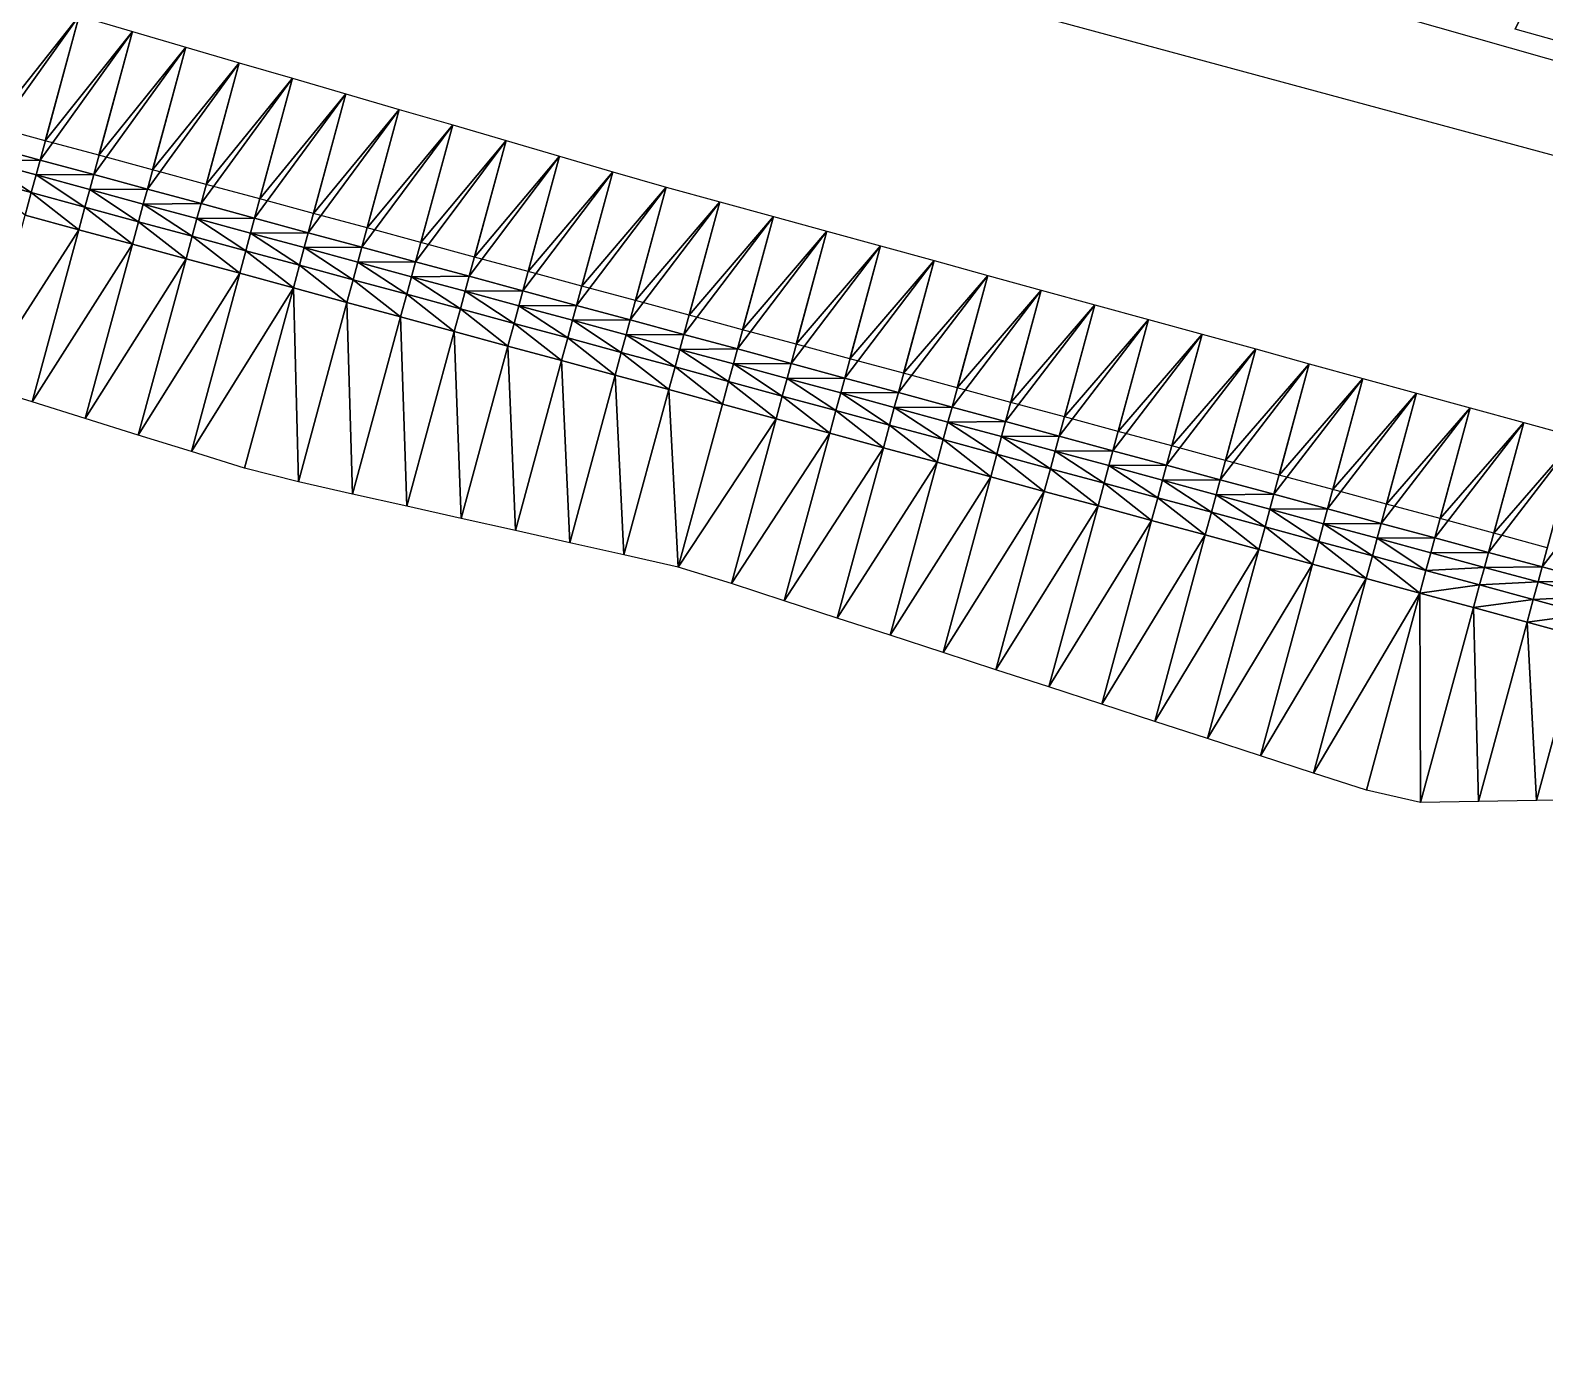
# Model space of a CAD drawing. Header units: metres. Extents: x 1882598 to 1885460, y 3171405 to 3171756.
# Drawn here: x 1884056.85 to 1884084.09, y 3171592.03 to 3171616.12 of the extents above; entities that cross this region are included whole.
import ezdxf

# ---------------------------------------------------------------- set-up
doc = ezdxf.new("R2010")
doc.units = ezdxf.units.M
doc.header["$MEASUREMENT"] = 0
doc.layers.add('00DR-R_HTA_Cl A', color=7, linetype='Continuous', true_color=0xcc0000)
doc.layers.add('Triangles surfaces projet', color=7, linetype='Continuous', true_color=0x848484)
doc.layers.add('Route - 27-28_RD561 IndG - Axe', color=1, linetype='Continuous')

msp = doc.modelspace()

# ---------------------------------------------------------------- linework, layer by layer
at = {"layer": '00DR-R_HTA_Cl A'}
msp.add_polyline3d([(1884140.277, 3171610.57, 149.882), (1884136.851, 3171603.855, 149.912), (1884134.819, 3171602.511, 149.943), (1884132.256, 3171602.571, 150.138), (1884128.626, 3171603.053, 150.295), (1884107.67, 3171608.875, 150.512), (1884091.849, 3171613.414, 150.792), (1884073.796, 3171618.552, 150.837), (1884047.812, 3171625.888, 151.097), (1884023.878, 3171632.74, 151.242), (1884015.443, 3171635.257, 151.2), (1884008.357, 3171637.466, 151.195), (1884002.02, 3171639.346, 151.252), (1883996.948, 3171640.747, 151.278), (1883973.83, 3171647.563, 151.576), (1883938.033, 3171657.516, 151.837), (1883928.705, 3171660.207, 152.712)], dxfattribs=at)
at = {"layer": 'Route - 27-28_RD561 IndG - Axe'}
msp.add_line((1883921.327, 3171658.024), (1884164.823, 3171592.026), dxfattribs=at)
at = {"layer": 'Triangles surfaces projet'}
for points in [[(1884084.526, 3171615.868, 150.855), (1884083.563, 3171616.139, 150.862), (1884085.927, 3171621.037, 150.721), (1884084.526, 3171615.868, 150.855)], [(1884085.784, 3171620.511, 151.085), (1884084.526, 3171615.868, 151.205), (1884083.563, 3171616.139, 151.212), (1884085.784, 3171620.511, 151.085)], [(1884056.057, 3171614.044, 150.916), (1884056.765, 3171616.656, 150.984), (1884057.725, 3171616.375, 150.976), (1884056.057, 3171614.044, 150.916)], [(1884057.725, 3171616.375, 151.326), (1884056.151, 3171614.39, 151.275), (1884056.765, 3171616.656, 151.334), (1884057.725, 3171616.375, 151.326)], [(1884057.725, 3171616.375, 150.976), (1884057.022, 3171613.782, 150.909), (1884056.057, 3171614.044, 150.916), (1884057.725, 3171616.375, 150.976)], [(1884057.116, 3171614.129, 151.268), (1884056.151, 3171614.39, 151.275), (1884057.725, 3171616.375, 151.326), (1884057.116, 3171614.129, 151.268)], [(1884057.022, 3171613.782, 150.909), (1884057.725, 3171616.375, 150.976), (1884058.685, 3171616.095, 150.969), (1884057.022, 3171613.782, 150.909)], [(1884058.685, 3171616.095, 151.319), (1884057.116, 3171614.129, 151.268), (1884057.725, 3171616.375, 151.326), (1884058.685, 3171616.095, 151.319)], [(1884058.685, 3171616.095, 150.969), (1884057.987, 3171613.521, 150.902), (1884057.022, 3171613.782, 150.909), (1884058.685, 3171616.095, 150.969)], [(1884058.081, 3171613.867, 151.261), (1884057.116, 3171614.129, 151.268), (1884058.685, 3171616.095, 151.319), (1884058.081, 3171613.867, 151.261)], [(1884058.685, 3171616.095, 150.969), (1884059.645, 3171615.815, 150.961), (1884057.987, 3171613.521, 150.902), (1884058.685, 3171616.095, 150.969)], [(1884059.645, 3171615.815, 151.311), (1884058.081, 3171613.867, 151.261), (1884058.685, 3171616.095, 151.319), (1884059.645, 3171615.815, 151.311)], [(1884059.645, 3171615.815, 150.961), (1884058.953, 3171613.259, 150.895), (1884057.987, 3171613.521, 150.902), (1884059.645, 3171615.815, 150.961)], [(1884059.047, 3171613.605, 151.254), (1884058.081, 3171613.867, 151.261), (1884059.645, 3171615.815, 151.311), (1884059.047, 3171613.605, 151.254)], [(1884058.953, 3171613.259, 150.895), (1884059.645, 3171615.815, 150.961), (1884060.605, 3171615.534, 150.954), (1884058.953, 3171613.259, 150.895)], [(1884060.605, 3171615.534, 151.304), (1884059.047, 3171613.605, 151.254), (1884059.645, 3171615.815, 151.311), (1884060.605, 3171615.534, 151.304)], [(1884059.918, 3171612.997, 150.888), (1884058.953, 3171613.259, 150.895), (1884060.605, 3171615.534, 150.954), (1884059.918, 3171612.997, 150.888)], [(1884060.012, 3171613.344, 151.247), (1884059.047, 3171613.605, 151.254), (1884060.605, 3171615.534, 151.304), (1884060.012, 3171613.344, 151.247)], [(1884060.605, 3171615.534, 150.954), (1884061.566, 3171615.254, 150.946), (1884059.918, 3171612.997, 150.888), (1884060.605, 3171615.534, 150.954)], [(1884061.566, 3171615.254, 151.296), (1884060.012, 3171613.344, 151.247), (1884060.605, 3171615.534, 151.304), (1884061.566, 3171615.254, 151.296)], [(1884060.883, 3171612.736, 150.881), (1884059.918, 3171612.997, 150.888), (1884061.566, 3171615.254, 150.946), (1884060.883, 3171612.736, 150.881)], [(1884060.977, 3171613.082, 151.24), (1884060.012, 3171613.344, 151.247), (1884061.566, 3171615.254, 151.296), (1884060.977, 3171613.082, 151.24)], [(1884061.566, 3171615.254, 150.946), (1884062.526, 3171614.974, 150.939), (1884060.883, 3171612.736, 150.881), (1884061.566, 3171615.254, 150.946)], [(1884062.526, 3171614.974, 151.289), (1884060.977, 3171613.082, 151.24), (1884061.566, 3171615.254, 151.296), (1884062.526, 3171614.974, 151.289)], [(1884060.883, 3171612.736, 150.881), (1884062.526, 3171614.974, 150.939), (1884061.848, 3171612.474, 150.874), (1884060.883, 3171612.736, 150.881)], [(1884061.942, 3171612.821, 151.233), (1884060.977, 3171613.082, 151.24), (1884062.526, 3171614.974, 151.289), (1884061.942, 3171612.821, 151.233)], [(1884063.486, 3171614.693, 150.931), (1884061.848, 3171612.474, 150.874), (1884062.526, 3171614.974, 150.939), (1884063.486, 3171614.693, 150.931)], [(1884063.486, 3171614.693, 151.281), (1884061.942, 3171612.821, 151.233), (1884062.526, 3171614.974, 151.289), (1884063.486, 3171614.693, 151.281)], [(1884063.486, 3171614.693, 150.931), (1884062.813, 3171612.212, 150.867), (1884061.848, 3171612.474, 150.874), (1884063.486, 3171614.693, 150.931)], [(1884062.907, 3171612.559, 151.226), (1884061.942, 3171612.821, 151.233), (1884063.486, 3171614.693, 151.281), (1884062.907, 3171612.559, 151.226)], [(1884064.446, 3171614.413, 150.923), (1884062.813, 3171612.212, 150.867), (1884063.486, 3171614.693, 150.931), (1884064.446, 3171614.413, 150.923)], [(1884064.446, 3171614.413, 151.273), (1884062.907, 3171612.559, 151.226), (1884063.486, 3171614.693, 151.281), (1884064.446, 3171614.413, 151.273)], [(1884062.813, 3171612.212, 150.867), (1884064.446, 3171614.413, 150.923), (1884063.778, 3171611.951, 150.86), (1884062.813, 3171612.212, 150.867)], [(1884063.872, 3171612.297, 151.219), (1884062.907, 3171612.559, 151.226), (1884064.446, 3171614.413, 151.273), (1884063.872, 3171612.297, 151.219)], [(1884065.406, 3171614.133, 150.916), (1884063.778, 3171611.951, 150.86), (1884064.446, 3171614.413, 150.923), (1884065.406, 3171614.133, 150.916)], [(1884065.406, 3171614.133, 151.266), (1884063.872, 3171612.297, 151.219), (1884064.446, 3171614.413, 151.273), (1884065.406, 3171614.133, 151.266)], [(1884056.057, 3171614.044, 150.916), (1884057.022, 3171613.782, 150.909), (1884055.984, 3171613.775, 150.909), (1884056.057, 3171614.044, 150.916)], [(1884064.744, 3171611.689, 150.853), (1884063.778, 3171611.951, 150.86), (1884065.406, 3171614.133, 150.916), (1884064.744, 3171611.689, 150.853)], [(1884064.838, 3171612.036, 151.212), (1884063.872, 3171612.297, 151.219), (1884065.406, 3171614.133, 151.266), (1884064.838, 3171612.036, 151.212)], [(1884066.366, 3171613.852, 150.908), (1884064.744, 3171611.689, 150.853), (1884065.406, 3171614.133, 150.916), (1884066.366, 3171613.852, 150.908)], [(1884066.366, 3171613.852, 151.258), (1884064.838, 3171612.036, 151.212), (1884065.406, 3171614.133, 151.266), (1884066.366, 3171613.852, 151.258)], [(1884055.984, 3171613.775, 150.909), (1884056.863, 3171613.195, 151.232), (1884055.898, 3171613.457, 151.239), (1884055.984, 3171613.775, 150.909)], [(1884056.949, 3171613.514, 150.902), (1884055.984, 3171613.775, 150.909), (1884057.022, 3171613.782, 150.909), (1884056.949, 3171613.514, 150.902)], [(1884055.984, 3171613.775, 150.909), (1884056.949, 3171613.514, 150.902), (1884056.863, 3171613.195, 151.232), (1884055.984, 3171613.775, 150.909)], [(1884057.022, 3171613.782, 150.909), (1884057.987, 3171613.521, 150.902), (1884056.949, 3171613.514, 150.902), (1884057.022, 3171613.782, 150.909)], [(1884064.744, 3171611.689, 150.853), (1884066.366, 3171613.852, 150.908), (1884065.709, 3171611.428, 150.845), (1884064.744, 3171611.689, 150.853)], [(1884065.803, 3171611.774, 151.204), (1884064.838, 3171612.036, 151.212), (1884066.366, 3171613.852, 151.258), (1884065.803, 3171611.774, 151.204)], [(1884067.326, 3171613.572, 150.901), (1884065.709, 3171611.428, 150.845), (1884066.366, 3171613.852, 150.908), (1884067.326, 3171613.572, 150.901)], [(1884067.326, 3171613.572, 151.251), (1884065.803, 3171611.774, 151.204), (1884066.366, 3171613.852, 151.258), (1884067.326, 3171613.572, 151.251)], [(1884056.753, 3171612.789, 151.512), (1884055.898, 3171613.457, 151.239), (1884056.863, 3171613.195, 151.232), (1884056.753, 3171612.789, 151.512)], [(1884056.863, 3171613.195, 151.232), (1884056.949, 3171613.514, 150.902), (1884057.828, 3171612.934, 151.225), (1884056.863, 3171613.195, 151.232)], [(1884056.949, 3171613.514, 150.902), (1884057.987, 3171613.521, 150.902), (1884057.915, 3171613.252, 150.895), (1884056.949, 3171613.514, 150.902)], [(1884057.828, 3171612.934, 151.225), (1884056.949, 3171613.514, 150.902), (1884057.915, 3171613.252, 150.895), (1884057.828, 3171612.934, 151.225)], [(1884058.953, 3171613.259, 150.895), (1884057.915, 3171613.252, 150.895), (1884057.987, 3171613.521, 150.902), (1884058.953, 3171613.259, 150.895)], [(1884066.674, 3171611.166, 150.838), (1884065.709, 3171611.428, 150.845), (1884067.326, 3171613.572, 150.901), (1884066.674, 3171611.166, 150.838)], [(1884066.768, 3171611.513, 151.197), (1884065.803, 3171611.774, 151.204), (1884067.326, 3171613.572, 151.251), (1884066.768, 3171611.513, 151.197)], [(1884066.674, 3171611.166, 150.838), (1884067.326, 3171613.572, 150.901), (1884068.287, 3171613.296, 150.893), (1884066.674, 3171611.166, 150.838)], [(1884068.287, 3171613.296, 151.243), (1884066.768, 3171611.513, 151.197), (1884067.326, 3171613.572, 151.251), (1884068.287, 3171613.296, 151.243)], [(1884056.753, 3171612.789, 151.512), (1884056.863, 3171613.195, 151.232), (1884057.718, 3171612.527, 151.504), (1884056.753, 3171612.789, 151.512)], [(1884056.863, 3171613.195, 151.232), (1884057.828, 3171612.934, 151.225), (1884057.718, 3171612.527, 151.504), (1884056.863, 3171613.195, 151.232)], [(1884057.828, 3171612.934, 151.225), (1884057.915, 3171613.252, 150.895), (1884058.794, 3171612.672, 151.218), (1884057.828, 3171612.934, 151.225)], [(1884057.915, 3171613.252, 150.895), (1884058.953, 3171613.259, 150.895), (1884058.88, 3171612.99, 150.888), (1884057.915, 3171613.252, 150.895)], [(1884058.794, 3171612.672, 151.218), (1884057.915, 3171613.252, 150.895), (1884058.88, 3171612.99, 150.888), (1884058.794, 3171612.672, 151.218)], [(1884058.88, 3171612.99, 150.888), (1884058.953, 3171613.259, 150.895), (1884059.918, 3171612.997, 150.888), (1884058.88, 3171612.99, 150.888)], [(1884067.639, 3171610.904, 150.831), (1884066.674, 3171611.166, 150.838), (1884068.287, 3171613.296, 150.893), (1884067.639, 3171610.904, 150.831)], [(1884067.733, 3171611.251, 151.19), (1884066.768, 3171611.513, 151.197), (1884068.287, 3171613.296, 151.243), (1884067.733, 3171611.251, 151.19)], [(1884067.639, 3171610.904, 150.831), (1884068.287, 3171613.296, 150.893), (1884069.252, 3171613.031, 150.886), (1884067.639, 3171610.904, 150.831)], [(1884069.252, 3171613.031, 151.236), (1884067.733, 3171611.251, 151.19), (1884068.287, 3171613.296, 151.243), (1884069.252, 3171613.031, 151.236)], [(1884057.828, 3171612.934, 151.225), (1884058.683, 3171612.266, 151.497), (1884057.718, 3171612.527, 151.504), (1884057.828, 3171612.934, 151.225)], [(1884057.828, 3171612.934, 151.225), (1884058.794, 3171612.672, 151.218), (1884058.683, 3171612.266, 151.497), (1884057.828, 3171612.934, 151.225)], [(1884058.794, 3171612.672, 151.218), (1884058.88, 3171612.99, 150.888), (1884059.759, 3171612.411, 151.211), (1884058.794, 3171612.672, 151.218)], [(1884059.918, 3171612.997, 150.888), (1884059.845, 3171612.729, 150.881), (1884058.88, 3171612.99, 150.888), (1884059.918, 3171612.997, 150.888)], [(1884058.88, 3171612.99, 150.888), (1884059.845, 3171612.729, 150.881), (1884059.759, 3171612.411, 151.211), (1884058.88, 3171612.99, 150.888)], [(1884060.883, 3171612.736, 150.881), (1884059.845, 3171612.729, 150.881), (1884059.918, 3171612.997, 150.888), (1884060.883, 3171612.736, 150.881)], [(1884067.639, 3171610.904, 150.831), (1884069.252, 3171613.031, 150.886), (1884068.604, 3171610.643, 150.824), (1884067.639, 3171610.904, 150.831)], [(1884068.698, 3171610.989, 151.183), (1884067.733, 3171611.251, 151.19), (1884069.252, 3171613.031, 151.236), (1884068.698, 3171610.989, 151.183)], [(1884069.252, 3171613.031, 150.886), (1884070.216, 3171612.766, 150.879), (1884068.604, 3171610.643, 150.824), (1884069.252, 3171613.031, 150.886)], [(1884070.216, 3171612.766, 151.229), (1884068.698, 3171610.989, 151.183), (1884069.252, 3171613.031, 151.236), (1884070.216, 3171612.766, 151.229)], [(1884057.718, 3171612.527, 151.504), (1884055.922, 3171609.724, 153.624), (1884056.753, 3171612.789, 151.512), (1884057.718, 3171612.527, 151.504)], [(1884059.649, 3171612.004, 151.49), (1884058.683, 3171612.266, 151.497), (1884058.794, 3171612.672, 151.218), (1884059.649, 3171612.004, 151.49)], [(1884059.759, 3171612.411, 151.211), (1884059.649, 3171612.004, 151.49), (1884058.794, 3171612.672, 151.218), (1884059.759, 3171612.411, 151.211)], [(1884059.845, 3171612.729, 150.881), (1884060.724, 3171612.149, 151.203), (1884059.759, 3171612.411, 151.211), (1884059.845, 3171612.729, 150.881)], [(1884059.845, 3171612.729, 150.881), (1884060.883, 3171612.736, 150.881), (1884060.81, 3171612.467, 150.874), (1884059.845, 3171612.729, 150.881)], [(1884059.845, 3171612.729, 150.881), (1884060.81, 3171612.467, 150.874), (1884060.724, 3171612.149, 151.203), (1884059.845, 3171612.729, 150.881)], [(1884060.81, 3171612.467, 150.874), (1884060.883, 3171612.736, 150.881), (1884061.848, 3171612.474, 150.874), (1884060.81, 3171612.467, 150.874)], [(1884070.216, 3171612.766, 150.879), (1884069.57, 3171610.381, 150.817), (1884068.604, 3171610.643, 150.824), (1884070.216, 3171612.766, 150.879)], [(1884069.663, 3171610.728, 151.176), (1884068.698, 3171610.989, 151.183), (1884070.216, 3171612.766, 151.229), (1884069.663, 3171610.728, 151.176)], [(1884071.18, 3171612.501, 150.872), (1884069.57, 3171610.381, 150.817), (1884070.216, 3171612.766, 150.879), (1884071.18, 3171612.501, 150.872)], [(1884071.18, 3171612.501, 151.222), (1884069.663, 3171610.728, 151.176), (1884070.216, 3171612.766, 151.229), (1884071.18, 3171612.501, 151.222)], [(1884055.922, 3171609.724, 153.624), (1884057.718, 3171612.527, 151.504), (1884056.878, 3171609.427, 153.642), (1884055.922, 3171609.724, 153.624)], [(1884056.878, 3171609.427, 153.642), (1884057.718, 3171612.527, 151.504), (1884058.683, 3171612.266, 151.497), (1884056.878, 3171609.427, 153.642)], [(1884060.614, 3171611.743, 151.483), (1884059.649, 3171612.004, 151.49), (1884059.759, 3171612.411, 151.211), (1884060.614, 3171611.743, 151.483)], [(1884059.759, 3171612.411, 151.211), (1884060.724, 3171612.149, 151.203), (1884060.614, 3171611.743, 151.483), (1884059.759, 3171612.411, 151.211)], [(1884060.724, 3171612.149, 151.203), (1884060.81, 3171612.467, 150.874), (1884061.689, 3171611.888, 151.196), (1884060.724, 3171612.149, 151.203)], [(1884061.848, 3171612.474, 150.874), (1884061.775, 3171612.206, 150.867), (1884060.81, 3171612.467, 150.874), (1884061.848, 3171612.474, 150.874)], [(1884061.689, 3171611.888, 151.196), (1884060.81, 3171612.467, 150.874), (1884061.775, 3171612.206, 150.867), (1884061.689, 3171611.888, 151.196)], [(1884062.813, 3171612.212, 150.867), (1884061.775, 3171612.206, 150.867), (1884061.848, 3171612.474, 150.874), (1884062.813, 3171612.212, 150.867)], [(1884069.57, 3171610.381, 150.817), (1884071.18, 3171612.501, 150.872), (1884070.535, 3171610.12, 150.81), (1884069.57, 3171610.381, 150.817)], [(1884070.629, 3171610.466, 151.169), (1884069.663, 3171610.728, 151.176), (1884071.18, 3171612.501, 151.222), (1884070.629, 3171610.466, 151.169)], [(1884072.144, 3171612.236, 150.865), (1884070.535, 3171610.12, 150.81), (1884071.18, 3171612.501, 150.872), (1884072.144, 3171612.236, 150.865)], [(1884072.144, 3171612.236, 151.215), (1884070.629, 3171610.466, 151.169), (1884071.18, 3171612.501, 151.222), (1884072.144, 3171612.236, 151.215)], [(1884057.833, 3171609.13, 153.659), (1884056.878, 3171609.427, 153.642), (1884058.683, 3171612.266, 151.497), (1884057.833, 3171609.13, 153.659)], [(1884057.833, 3171609.13, 153.659), (1884058.683, 3171612.266, 151.497), (1884059.649, 3171612.004, 151.49), (1884057.833, 3171609.13, 153.659)], [(1884059.649, 3171612.004, 151.49), (1884058.789, 3171608.832, 153.677), (1884057.833, 3171609.13, 153.659), (1884059.649, 3171612.004, 151.49)], [(1884059.649, 3171612.004, 151.49), (1884060.614, 3171611.743, 151.483), (1884058.789, 3171608.832, 153.677), (1884059.649, 3171612.004, 151.49)], [(1884060.724, 3171612.149, 151.203), (1884061.579, 3171611.481, 151.476), (1884060.614, 3171611.743, 151.483), (1884060.724, 3171612.149, 151.203)], [(1884060.724, 3171612.149, 151.203), (1884061.689, 3171611.888, 151.196), (1884061.579, 3171611.481, 151.476), (1884060.724, 3171612.149, 151.203)], [(1884062.654, 3171611.626, 151.189), (1884061.689, 3171611.888, 151.196), (1884061.775, 3171612.206, 150.867), (1884062.654, 3171611.626, 151.189)], [(1884061.775, 3171612.206, 150.867), (1884062.813, 3171612.212, 150.867), (1884062.741, 3171611.944, 150.86), (1884061.775, 3171612.206, 150.867)], [(1884062.654, 3171611.626, 151.189), (1884061.775, 3171612.206, 150.867), (1884062.741, 3171611.944, 150.86), (1884062.654, 3171611.626, 151.189)], [(1884062.741, 3171611.944, 150.86), (1884062.813, 3171612.212, 150.867), (1884063.778, 3171611.951, 150.86), (1884062.741, 3171611.944, 150.86)], [(1884071.5, 3171609.858, 150.803), (1884070.535, 3171610.12, 150.81), (1884072.144, 3171612.236, 150.865), (1884071.5, 3171609.858, 150.803)], [(1884071.594, 3171610.205, 151.162), (1884070.629, 3171610.466, 151.169), (1884072.144, 3171612.236, 151.215), (1884071.594, 3171610.205, 151.162)], [(1884071.5, 3171609.858, 150.803), (1884072.144, 3171612.236, 150.865), (1884073.109, 3171611.971, 150.857), (1884071.5, 3171609.858, 150.803)], [(1884073.109, 3171611.971, 151.207), (1884071.594, 3171610.205, 151.162), (1884072.144, 3171612.236, 151.215), (1884073.109, 3171611.971, 151.207)], [(1884058.789, 3171608.832, 153.677), (1884060.614, 3171611.743, 151.483), (1884059.744, 3171608.535, 153.695), (1884058.789, 3171608.832, 153.677)], [(1884059.744, 3171608.535, 153.695), (1884060.614, 3171611.743, 151.483), (1884061.579, 3171611.481, 151.476), (1884059.744, 3171608.535, 153.695)], [(1884061.579, 3171611.481, 151.476), (1884061.689, 3171611.888, 151.196), (1884062.544, 3171611.219, 151.469), (1884061.579, 3171611.481, 151.476)], [(1884062.544, 3171611.219, 151.469), (1884061.689, 3171611.888, 151.196), (1884062.654, 3171611.626, 151.189), (1884062.544, 3171611.219, 151.469)], [(1884062.654, 3171611.626, 151.189), (1884062.741, 3171611.944, 150.86), (1884063.62, 3171611.365, 151.182), (1884062.654, 3171611.626, 151.189)], [(1884063.706, 3171611.682, 150.853), (1884062.741, 3171611.944, 150.86), (1884063.778, 3171611.951, 150.86), (1884063.706, 3171611.682, 150.853)], [(1884063.706, 3171611.682, 150.853), (1884063.62, 3171611.365, 151.182), (1884062.741, 3171611.944, 150.86), (1884063.706, 3171611.682, 150.853)], [(1884063.706, 3171611.682, 150.853), (1884063.778, 3171611.951, 150.86), (1884064.744, 3171611.689, 150.853), (1884063.706, 3171611.682, 150.853)], [(1884071.5, 3171609.858, 150.803), (1884073.109, 3171611.971, 150.857), (1884072.465, 3171609.596, 150.796), (1884071.5, 3171609.858, 150.803)], [(1884072.559, 3171609.943, 151.155), (1884071.594, 3171610.205, 151.162), (1884073.109, 3171611.971, 151.207), (1884072.559, 3171609.943, 151.155)], [(1884074.073, 3171611.706, 150.85), (1884072.465, 3171609.596, 150.796), (1884073.109, 3171611.971, 150.857), (1884074.073, 3171611.706, 150.85)], [(1884074.073, 3171611.706, 151.2), (1884072.559, 3171609.943, 151.155), (1884073.109, 3171611.971, 151.207), (1884074.073, 3171611.706, 151.2)], [(1884060.7, 3171608.238, 153.712), (1884059.744, 3171608.535, 153.695), (1884061.579, 3171611.481, 151.476), (1884060.7, 3171608.238, 153.712)], [(1884060.7, 3171608.238, 153.712), (1884061.579, 3171611.481, 151.476), (1884061.669, 3171607.989, 153.696), (1884060.7, 3171608.238, 153.712)], [(1884061.669, 3171607.989, 153.696), (1884061.579, 3171611.481, 151.476), (1884062.544, 3171611.219, 151.469), (1884061.669, 3171607.989, 153.696)], [(1884062.544, 3171611.219, 151.469), (1884062.654, 3171611.626, 151.189), (1884063.509, 3171610.958, 151.462), (1884062.544, 3171611.219, 151.469)], [(1884063.509, 3171610.958, 151.462), (1884062.654, 3171611.626, 151.189), (1884063.62, 3171611.365, 151.182), (1884063.509, 3171610.958, 151.462)], [(1884064.585, 3171611.103, 151.175), (1884063.62, 3171611.365, 151.182), (1884063.706, 3171611.682, 150.853), (1884064.585, 3171611.103, 151.175)], [(1884064.671, 3171611.421, 150.846), (1884063.706, 3171611.682, 150.853), (1884064.744, 3171611.689, 150.853), (1884064.671, 3171611.421, 150.846)], [(1884064.671, 3171611.421, 150.846), (1884064.585, 3171611.103, 151.175), (1884063.706, 3171611.682, 150.853), (1884064.671, 3171611.421, 150.846)], [(1884064.671, 3171611.421, 150.846), (1884064.744, 3171611.689, 150.853), (1884065.709, 3171611.428, 150.845), (1884064.671, 3171611.421, 150.846)], [(1884074.073, 3171611.706, 150.85), (1884073.43, 3171609.335, 150.789), (1884072.465, 3171609.596, 150.796), (1884074.073, 3171611.706, 150.85)], [(1884073.524, 3171609.681, 151.148), (1884072.559, 3171609.943, 151.155), (1884074.073, 3171611.706, 151.2), (1884073.524, 3171609.681, 151.148)], [(1884073.43, 3171609.335, 150.789), (1884074.073, 3171611.706, 150.85), (1884075.037, 3171611.441, 150.843), (1884073.43, 3171609.335, 150.789)], [(1884075.037, 3171611.441, 151.193), (1884073.524, 3171609.681, 151.148), (1884074.073, 3171611.706, 151.2), (1884075.037, 3171611.441, 151.193)], [(1884062.544, 3171611.219, 151.469), (1884062.645, 3171607.77, 153.66), (1884061.669, 3171607.989, 153.696), (1884062.544, 3171611.219, 151.469)], [(1884062.645, 3171607.77, 153.66), (1884062.544, 3171611.219, 151.469), (1884063.509, 3171610.958, 151.462), (1884062.645, 3171607.77, 153.66)], [(1884063.509, 3171610.958, 151.462), (1884063.62, 3171611.365, 151.182), (1884064.474, 3171610.696, 151.455), (1884063.509, 3171610.958, 151.462)], [(1884064.474, 3171610.696, 151.455), (1884063.62, 3171611.365, 151.182), (1884064.585, 3171611.103, 151.175), (1884064.474, 3171610.696, 151.455)], [(1884065.55, 3171610.841, 151.168), (1884064.585, 3171611.103, 151.175), (1884064.671, 3171611.421, 150.846), (1884065.55, 3171610.841, 151.168)], [(1884065.709, 3171611.428, 150.845), (1884065.636, 3171611.159, 150.839), (1884064.671, 3171611.421, 150.846), (1884065.709, 3171611.428, 150.845)], [(1884065.636, 3171611.159, 150.839), (1884065.55, 3171610.841, 151.168), (1884064.671, 3171611.421, 150.846), (1884065.636, 3171611.159, 150.839)], [(1884065.636, 3171611.159, 150.839), (1884065.709, 3171611.428, 150.845), (1884066.674, 3171611.166, 150.838), (1884065.636, 3171611.159, 150.839)], [(1884074.395, 3171609.073, 150.782), (1884073.43, 3171609.335, 150.789), (1884075.037, 3171611.441, 150.843), (1884074.395, 3171609.073, 150.782)], [(1884074.489, 3171609.42, 151.141), (1884073.524, 3171609.681, 151.148), (1884075.037, 3171611.441, 151.193), (1884074.489, 3171609.42, 151.141)], [(1884076.001, 3171611.176, 150.836), (1884074.395, 3171609.073, 150.782), (1884075.037, 3171611.441, 150.843), (1884076.001, 3171611.176, 150.836)], [(1884076.001, 3171611.176, 151.186), (1884074.489, 3171609.42, 151.141), (1884075.037, 3171611.441, 151.193), (1884076.001, 3171611.176, 151.186)], [(1884062.645, 3171607.77, 153.66), (1884063.509, 3171610.958, 151.462), (1884063.622, 3171607.55, 153.624), (1884062.645, 3171607.77, 153.66)], [(1884064.474, 3171610.696, 151.455), (1884063.622, 3171607.55, 153.624), (1884063.509, 3171610.958, 151.462), (1884064.474, 3171610.696, 151.455)], [(1884064.474, 3171610.696, 151.455), (1884064.585, 3171611.103, 151.175), (1884065.44, 3171610.434, 151.448), (1884064.474, 3171610.696, 151.455)], [(1884064.585, 3171611.103, 151.175), (1884065.55, 3171610.841, 151.168), (1884065.44, 3171610.434, 151.448), (1884064.585, 3171611.103, 151.175)], [(1884065.55, 3171610.841, 151.168), (1884065.636, 3171611.159, 150.839), (1884066.515, 3171610.58, 151.161), (1884065.55, 3171610.841, 151.168)], [(1884065.636, 3171611.159, 150.839), (1884066.674, 3171611.166, 150.838), (1884066.601, 3171610.898, 150.831), (1884065.636, 3171611.159, 150.839)], [(1884066.601, 3171610.898, 150.831), (1884066.515, 3171610.58, 151.161), (1884065.636, 3171611.159, 150.839), (1884066.601, 3171610.898, 150.831)], [(1884067.639, 3171610.904, 150.831), (1884066.601, 3171610.898, 150.831), (1884066.674, 3171611.166, 150.838), (1884067.639, 3171610.904, 150.831)], [(1884075.361, 3171608.812, 150.775), (1884074.395, 3171609.073, 150.782), (1884076.001, 3171611.176, 150.836), (1884075.361, 3171608.812, 150.775)], [(1884075.455, 3171609.158, 151.134), (1884074.489, 3171609.42, 151.141), (1884076.001, 3171611.176, 151.186), (1884075.455, 3171609.158, 151.134)], [(1884076.001, 3171611.176, 150.836), (1884076.966, 3171610.911, 150.829), (1884075.361, 3171608.812, 150.775), (1884076.001, 3171611.176, 150.836)], [(1884076.966, 3171610.911, 151.179), (1884075.455, 3171609.158, 151.134), (1884076.001, 3171611.176, 151.186), (1884076.966, 3171610.911, 151.179)], [(1884064.598, 3171607.331, 153.587), (1884063.622, 3171607.55, 153.624), (1884064.474, 3171610.696, 151.455), (1884064.598, 3171607.331, 153.587)], [(1884065.44, 3171610.434, 151.448), (1884064.598, 3171607.331, 153.587), (1884064.474, 3171610.696, 151.455), (1884065.44, 3171610.434, 151.448)], [(1884066.405, 3171610.173, 151.441), (1884065.44, 3171610.434, 151.448), (1884065.55, 3171610.841, 151.168), (1884066.405, 3171610.173, 151.441)], [(1884066.515, 3171610.58, 151.161), (1884066.405, 3171610.173, 151.441), (1884065.55, 3171610.841, 151.168), (1884066.515, 3171610.58, 151.161)], [(1884066.515, 3171610.58, 151.161), (1884066.601, 3171610.898, 150.831), (1884067.48, 3171610.318, 151.153), (1884066.515, 3171610.58, 151.161)], [(1884067.566, 3171610.636, 150.824), (1884066.601, 3171610.898, 150.831), (1884067.639, 3171610.904, 150.831), (1884067.566, 3171610.636, 150.824)], [(1884066.601, 3171610.898, 150.831), (1884067.566, 3171610.636, 150.824), (1884067.48, 3171610.318, 151.153), (1884066.601, 3171610.898, 150.831)], [(1884067.566, 3171610.636, 150.824), (1884067.639, 3171610.904, 150.831), (1884068.604, 3171610.643, 150.824), (1884067.566, 3171610.636, 150.824)], [(1884067.566, 3171610.636, 150.824), (1884068.604, 3171610.643, 150.824), (1884068.532, 3171610.374, 150.817), (1884067.566, 3171610.636, 150.824)], [(1884068.604, 3171610.643, 150.824), (1884069.57, 3171610.381, 150.817), (1884068.532, 3171610.374, 150.817), (1884068.604, 3171610.643, 150.824)], [(1884075.361, 3171608.812, 150.775), (1884076.966, 3171610.911, 150.829), (1884076.326, 3171608.55, 150.768), (1884075.361, 3171608.812, 150.775)], [(1884076.42, 3171608.897, 151.127), (1884075.455, 3171609.158, 151.134), (1884076.966, 3171610.911, 151.179), (1884076.42, 3171608.897, 151.127)], [(1884076.326, 3171608.55, 150.768), (1884076.966, 3171610.911, 150.829), (1884077.93, 3171610.646, 150.822), (1884076.326, 3171608.55, 150.768)], [(1884077.93, 3171610.646, 150.822), (1884077.291, 3171608.288, 150.761), (1884076.326, 3171608.55, 150.768), (1884077.93, 3171610.646, 150.822)], [(1884077.93, 3171610.646, 151.172), (1884076.42, 3171608.897, 151.127), (1884076.966, 3171610.911, 151.179), (1884077.93, 3171610.646, 151.172)], [(1884077.385, 3171608.635, 151.12), (1884076.42, 3171608.897, 151.127), (1884077.93, 3171610.646, 151.172), (1884077.385, 3171608.635, 151.12)], [(1884078.894, 3171610.381, 150.815), (1884077.291, 3171608.288, 150.761), (1884077.93, 3171610.646, 150.822), (1884078.894, 3171610.381, 150.815)], [(1884078.894, 3171610.381, 151.165), (1884077.385, 3171608.635, 151.12), (1884077.93, 3171610.646, 151.172), (1884078.894, 3171610.381, 151.165)], [(1884065.575, 3171607.112, 153.551), (1884064.598, 3171607.331, 153.587), (1884065.44, 3171610.434, 151.448), (1884065.575, 3171607.112, 153.551)], [(1884065.575, 3171607.112, 153.551), (1884065.44, 3171610.434, 151.448), (1884066.405, 3171610.173, 151.441), (1884065.575, 3171607.112, 153.551)], [(1884067.37, 3171609.911, 151.434), (1884066.405, 3171610.173, 151.441), (1884066.515, 3171610.58, 151.161), (1884067.37, 3171609.911, 151.434)], [(1884066.515, 3171610.58, 151.161), (1884067.48, 3171610.318, 151.153), (1884067.37, 3171609.911, 151.434), (1884066.515, 3171610.58, 151.161)], [(1884067.566, 3171610.636, 150.824), (1884068.446, 3171610.057, 151.146), (1884067.48, 3171610.318, 151.153), (1884067.566, 3171610.636, 150.824)], [(1884068.446, 3171610.057, 151.146), (1884067.566, 3171610.636, 150.824), (1884068.532, 3171610.374, 150.817), (1884068.446, 3171610.057, 151.146)], [(1884069.411, 3171609.795, 151.139), (1884068.446, 3171610.057, 151.146), (1884068.532, 3171610.374, 150.817), (1884069.411, 3171609.795, 151.139)], [(1884069.57, 3171610.381, 150.817), (1884069.497, 3171610.113, 150.81), (1884068.532, 3171610.374, 150.817), (1884069.57, 3171610.381, 150.817)], [(1884069.497, 3171610.113, 150.81), (1884069.411, 3171609.795, 151.139), (1884068.532, 3171610.374, 150.817), (1884069.497, 3171610.113, 150.81)], [(1884070.535, 3171610.12, 150.81), (1884069.497, 3171610.113, 150.81), (1884069.57, 3171610.381, 150.817), (1884070.535, 3171610.12, 150.81)], [(1884078.256, 3171608.027, 150.754), (1884077.291, 3171608.288, 150.761), (1884078.894, 3171610.381, 150.815), (1884078.256, 3171608.027, 150.754)], [(1884078.35, 3171608.373, 151.112), (1884077.385, 3171608.635, 151.12), (1884078.894, 3171610.381, 151.165), (1884078.35, 3171608.373, 151.112)], [(1884078.256, 3171608.027, 150.754), (1884078.894, 3171610.381, 150.815), (1884079.859, 3171610.116, 150.807), (1884078.256, 3171608.027, 150.754)], [(1884079.859, 3171610.116, 151.157), (1884078.35, 3171608.373, 151.112), (1884078.894, 3171610.381, 151.165), (1884079.859, 3171610.116, 151.157)], [(1884065.575, 3171607.112, 153.551), (1884066.405, 3171610.173, 151.441), (1884066.552, 3171606.892, 153.515), (1884065.575, 3171607.112, 153.551)], [(1884066.405, 3171610.173, 151.441), (1884067.37, 3171609.911, 151.434), (1884066.552, 3171606.892, 153.515), (1884066.405, 3171610.173, 151.441)], [(1884068.335, 3171609.65, 151.427), (1884067.37, 3171609.911, 151.434), (1884067.48, 3171610.318, 151.153), (1884068.335, 3171609.65, 151.427)], [(1884067.48, 3171610.318, 151.153), (1884068.446, 3171610.057, 151.146), (1884068.335, 3171609.65, 151.427), (1884067.48, 3171610.318, 151.153)], [(1884069.411, 3171609.795, 151.139), (1884069.497, 3171610.113, 150.81), (1884070.376, 3171609.534, 151.132), (1884069.411, 3171609.795, 151.139)], [(1884069.497, 3171610.113, 150.81), (1884070.535, 3171610.12, 150.81), (1884070.462, 3171609.851, 150.803), (1884069.497, 3171610.113, 150.81)], [(1884069.497, 3171610.113, 150.81), (1884070.462, 3171609.851, 150.803), (1884070.376, 3171609.534, 151.132), (1884069.497, 3171610.113, 150.81)], [(1884070.462, 3171609.851, 150.803), (1884070.535, 3171610.12, 150.81), (1884071.5, 3171609.858, 150.803), (1884070.462, 3171609.851, 150.803)], [(1884079.859, 3171610.116, 150.807), (1884079.221, 3171607.765, 150.746), (1884078.256, 3171608.027, 150.754), (1884079.859, 3171610.116, 150.807)], [(1884079.315, 3171608.112, 151.105), (1884078.35, 3171608.373, 151.112), (1884079.859, 3171610.116, 151.157), (1884079.315, 3171608.112, 151.105)], [(1884079.859, 3171610.116, 150.807), (1884080.823, 3171609.851, 150.8), (1884079.221, 3171607.765, 150.746), (1884079.859, 3171610.116, 150.807)], [(1884080.823, 3171609.851, 151.15), (1884079.315, 3171608.112, 151.105), (1884079.859, 3171610.116, 151.157), (1884080.823, 3171609.851, 151.15)], [(1884066.552, 3171606.892, 153.515), (1884067.37, 3171609.911, 151.434), (1884067.528, 3171606.673, 153.479), (1884066.552, 3171606.892, 153.515)], [(1884068.335, 3171609.65, 151.427), (1884067.528, 3171606.673, 153.479), (1884067.37, 3171609.911, 151.434), (1884068.335, 3171609.65, 151.427)], [(1884069.3, 3171609.388, 151.42), (1884068.335, 3171609.65, 151.427), (1884068.446, 3171610.057, 151.146), (1884069.3, 3171609.388, 151.42)], [(1884069.3, 3171609.388, 151.42), (1884068.446, 3171610.057, 151.146), (1884069.411, 3171609.795, 151.139), (1884069.3, 3171609.388, 151.42)], [(1884070.376, 3171609.534, 151.132), (1884070.462, 3171609.851, 150.803), (1884071.341, 3171609.272, 151.125), (1884070.376, 3171609.534, 151.132)], [(1884071.5, 3171609.858, 150.803), (1884071.427, 3171609.589, 150.796), (1884070.462, 3171609.851, 150.803), (1884071.5, 3171609.858, 150.803)], [(1884071.341, 3171609.272, 151.125), (1884070.462, 3171609.851, 150.803), (1884071.427, 3171609.589, 150.796), (1884071.341, 3171609.272, 151.125)], [(1884071.427, 3171609.589, 150.796), (1884071.5, 3171609.858, 150.803), (1884072.465, 3171609.596, 150.796), (1884071.427, 3171609.589, 150.796)], [(1884080.823, 3171609.851, 150.8), (1884080.186, 3171607.504, 150.739), (1884079.221, 3171607.765, 150.746), (1884080.823, 3171609.851, 150.8)], [(1884080.28, 3171607.85, 151.098), (1884079.315, 3171608.112, 151.105), (1884080.823, 3171609.851, 151.15), (1884080.28, 3171607.85, 151.098)], [(1884080.186, 3171607.504, 150.739), (1884080.823, 3171609.851, 150.8), (1884081.787, 3171609.586, 150.793), (1884080.186, 3171607.504, 150.739)], [(1884081.787, 3171609.586, 151.143), (1884080.28, 3171607.85, 151.098), (1884080.823, 3171609.851, 151.15), (1884081.787, 3171609.586, 151.143)], [(1884067.528, 3171606.673, 153.479), (1884068.335, 3171609.65, 151.427), (1884068.505, 3171606.453, 153.442), (1884067.528, 3171606.673, 153.479)], [(1884069.3, 3171609.388, 151.42), (1884068.505, 3171606.453, 153.442), (1884068.335, 3171609.65, 151.427), (1884069.3, 3171609.388, 151.42)], [(1884070.266, 3171609.126, 151.413), (1884069.3, 3171609.388, 151.42), (1884069.411, 3171609.795, 151.139), (1884070.266, 3171609.126, 151.413)], [(1884069.411, 3171609.795, 151.139), (1884070.376, 3171609.534, 151.132), (1884070.266, 3171609.126, 151.413), (1884069.411, 3171609.795, 151.139)], [(1884071.427, 3171609.589, 150.796), (1884072.306, 3171609.011, 151.118), (1884071.341, 3171609.272, 151.125), (1884071.427, 3171609.589, 150.796)], [(1884072.465, 3171609.596, 150.796), (1884072.392, 3171609.328, 150.789), (1884071.427, 3171609.589, 150.796), (1884072.465, 3171609.596, 150.796)], [(1884072.306, 3171609.011, 151.118), (1884071.427, 3171609.589, 150.796), (1884072.392, 3171609.328, 150.789), (1884072.306, 3171609.011, 151.118)], [(1884073.43, 3171609.335, 150.789), (1884072.392, 3171609.328, 150.789), (1884072.465, 3171609.596, 150.796), (1884073.43, 3171609.335, 150.789)], [(1884081.152, 3171607.242, 150.732), (1884080.186, 3171607.504, 150.739), (1884081.787, 3171609.586, 150.793), (1884081.152, 3171607.242, 150.732)], [(1884081.246, 3171607.588, 151.091), (1884080.28, 3171607.85, 151.098), (1884081.787, 3171609.586, 151.143), (1884081.246, 3171607.588, 151.091)], [(1884081.152, 3171607.242, 150.732), (1884081.787, 3171609.586, 150.793), (1884082.751, 3171609.321, 150.786), (1884081.152, 3171607.242, 150.732)], [(1884082.751, 3171609.321, 151.136), (1884081.246, 3171607.588, 151.091), (1884081.787, 3171609.586, 151.143), (1884082.751, 3171609.321, 151.136)], [(1884068.505, 3171606.453, 153.442), (1884069.3, 3171609.388, 151.42), (1884070.266, 3171609.126, 151.413), (1884068.505, 3171606.453, 153.442)], [(1884070.266, 3171609.126, 151.413), (1884070.376, 3171609.534, 151.132), (1884071.231, 3171608.865, 151.405), (1884070.266, 3171609.126, 151.413)], [(1884070.376, 3171609.534, 151.132), (1884071.341, 3171609.272, 151.125), (1884071.231, 3171608.865, 151.405), (1884070.376, 3171609.534, 151.132)], [(1884073.271, 3171608.749, 151.111), (1884072.306, 3171609.011, 151.118), (1884072.392, 3171609.328, 150.789), (1884073.271, 3171608.749, 151.111)], [(1884072.392, 3171609.328, 150.789), (1884073.43, 3171609.335, 150.789), (1884073.357, 3171609.066, 150.782), (1884072.392, 3171609.328, 150.789)], [(1884073.271, 3171608.749, 151.111), (1884072.392, 3171609.328, 150.789), (1884073.357, 3171609.066, 150.782), (1884073.271, 3171608.749, 151.111)], [(1884074.395, 3171609.073, 150.782), (1884073.357, 3171609.066, 150.782), (1884073.43, 3171609.335, 150.789), (1884074.395, 3171609.073, 150.782)], [(1884081.152, 3171607.242, 150.732), (1884082.751, 3171609.321, 150.786), (1884082.117, 3171606.98, 150.725), (1884081.152, 3171607.242, 150.732)], [(1884082.211, 3171607.327, 151.084), (1884081.246, 3171607.588, 151.091), (1884082.751, 3171609.321, 151.136), (1884082.211, 3171607.327, 151.084)], [(1884082.751, 3171609.321, 150.786), (1884083.716, 3171609.056, 150.779), (1884082.117, 3171606.98, 150.725), (1884082.751, 3171609.321, 150.786)], [(1884083.716, 3171609.056, 151.129), (1884082.211, 3171607.327, 151.084), (1884082.751, 3171609.321, 151.136), (1884083.716, 3171609.056, 151.129)], [(1884069.461, 3171606.159, 153.458), (1884068.505, 3171606.453, 153.442), (1884070.266, 3171609.126, 151.413), (1884069.461, 3171606.159, 153.458)], [(1884071.231, 3171608.865, 151.405), (1884069.461, 3171606.159, 153.458), (1884070.266, 3171609.126, 151.413), (1884071.231, 3171608.865, 151.405)], [(1884071.231, 3171608.865, 151.405), (1884071.341, 3171609.272, 151.125), (1884072.196, 3171608.603, 151.398), (1884071.231, 3171608.865, 151.405)], [(1884072.196, 3171608.603, 151.398), (1884071.341, 3171609.272, 151.125), (1884072.306, 3171609.011, 151.118), (1884072.196, 3171608.603, 151.398)], [(1884072.196, 3171608.603, 151.398), (1884072.306, 3171609.011, 151.118), (1884073.161, 3171608.342, 151.391), (1884072.196, 3171608.603, 151.398)], [(1884072.306, 3171609.011, 151.118), (1884073.271, 3171608.749, 151.111), (1884073.161, 3171608.342, 151.391), (1884072.306, 3171609.011, 151.118)], [(1884073.271, 3171608.749, 151.111), (1884073.357, 3171609.066, 150.782), (1884074.237, 3171608.487, 151.104), (1884073.271, 3171608.749, 151.111)], [(1884073.357, 3171609.066, 150.782), (1884074.395, 3171609.073, 150.782), (1884074.323, 3171608.805, 150.775), (1884073.357, 3171609.066, 150.782)], [(1884073.357, 3171609.066, 150.782), (1884074.323, 3171608.805, 150.775), (1884074.237, 3171608.487, 151.104), (1884073.357, 3171609.066, 150.782)], [(1884074.323, 3171608.805, 150.775), (1884074.395, 3171609.073, 150.782), (1884075.361, 3171608.812, 150.775), (1884074.323, 3171608.805, 150.775)], [(1884082.117, 3171606.98, 150.725), (1884083.716, 3171609.056, 150.779), (1884083.082, 3171606.719, 150.718), (1884082.117, 3171606.98, 150.725)], [(1884083.176, 3171607.065, 151.077), (1884082.211, 3171607.327, 151.084), (1884083.716, 3171609.056, 151.129), (1884083.176, 3171607.065, 151.077)], [(1884083.716, 3171609.056, 150.779), (1884084.68, 3171608.791, 150.772), (1884083.082, 3171606.719, 150.718), (1884083.716, 3171609.056, 150.779)], [(1884084.68, 3171608.791, 151.122), (1884083.176, 3171607.065, 151.077), (1884083.716, 3171609.056, 151.129), (1884084.68, 3171608.791, 151.122)], [(1884070.413, 3171605.848, 153.485), (1884069.461, 3171606.159, 153.458), (1884071.231, 3171608.865, 151.405), (1884070.413, 3171605.848, 153.485)], [(1884072.196, 3171608.603, 151.398), (1884070.413, 3171605.848, 153.485), (1884071.231, 3171608.865, 151.405), (1884072.196, 3171608.603, 151.398)], [(1884074.126, 3171608.08, 151.384), (1884073.161, 3171608.342, 151.391), (1884073.271, 3171608.749, 151.111), (1884074.126, 3171608.08, 151.384)], [(1884074.126, 3171608.08, 151.384), (1884073.271, 3171608.749, 151.111), (1884074.237, 3171608.487, 151.104), (1884074.126, 3171608.08, 151.384)], [(1884074.237, 3171608.487, 151.104), (1884074.323, 3171608.805, 150.775), (1884075.202, 3171608.226, 151.096), (1884074.237, 3171608.487, 151.104)], [(1884074.323, 3171608.805, 150.775), (1884075.361, 3171608.812, 150.775), (1884075.288, 3171608.543, 150.768), (1884074.323, 3171608.805, 150.775)], [(1884075.202, 3171608.226, 151.096), (1884074.323, 3171608.805, 150.775), (1884075.288, 3171608.543, 150.768), (1884075.202, 3171608.226, 151.096)], [(1884076.326, 3171608.55, 150.768), (1884075.288, 3171608.543, 150.768), (1884075.361, 3171608.812, 150.775), (1884076.326, 3171608.55, 150.768)], [(1884084.68, 3171608.791, 150.772), (1884084.047, 3171606.457, 150.711), (1884083.082, 3171606.719, 150.718), (1884084.68, 3171608.791, 150.772)], [(1884084.141, 3171606.804, 151.07), (1884083.176, 3171607.065, 151.077), (1884084.68, 3171608.791, 151.122), (1884084.141, 3171606.804, 151.07)], [(1884085.644, 3171608.527, 150.764), (1884084.047, 3171606.457, 150.711), (1884084.68, 3171608.791, 150.772), (1884085.644, 3171608.527, 150.764)], [(1884070.413, 3171605.848, 153.485), (1884072.196, 3171608.603, 151.398), (1884071.365, 3171605.538, 153.511), (1884070.413, 3171605.848, 153.485)], [(1884071.365, 3171605.538, 153.511), (1884072.196, 3171608.603, 151.398), (1884073.161, 3171608.342, 151.391), (1884071.365, 3171605.538, 153.511)], [(1884075.091, 3171607.818, 151.377), (1884074.126, 3171608.08, 151.384), (1884074.237, 3171608.487, 151.104), (1884075.091, 3171607.818, 151.377)], [(1884075.202, 3171608.226, 151.096), (1884075.091, 3171607.818, 151.377), (1884074.237, 3171608.487, 151.104), (1884075.202, 3171608.226, 151.096)], [(1884075.202, 3171608.226, 151.096), (1884075.288, 3171608.543, 150.768), (1884076.167, 3171607.964, 151.089), (1884075.202, 3171608.226, 151.096)], [(1884075.288, 3171608.543, 150.768), (1884076.326, 3171608.55, 150.768), (1884076.253, 3171608.281, 150.761), (1884075.288, 3171608.543, 150.768)], [(1884076.167, 3171607.964, 151.089), (1884075.288, 3171608.543, 150.768), (1884076.253, 3171608.281, 150.761), (1884076.167, 3171607.964, 151.089)], [(1884076.253, 3171608.281, 150.761), (1884076.326, 3171608.55, 150.768), (1884077.291, 3171608.288, 150.761), (1884076.253, 3171608.281, 150.761)], [(1884085.012, 3171606.196, 150.704), (1884084.047, 3171606.457, 150.711), (1884085.644, 3171608.527, 150.764), (1884085.012, 3171606.196, 150.704)], [(1884071.365, 3171605.538, 153.511), (1884073.161, 3171608.342, 151.391), (1884072.317, 3171605.228, 153.538), (1884071.365, 3171605.538, 153.511)], [(1884072.317, 3171605.228, 153.538), (1884073.161, 3171608.342, 151.391), (1884074.126, 3171608.08, 151.384), (1884072.317, 3171605.228, 153.538)], [(1884075.091, 3171607.818, 151.377), (1884075.202, 3171608.226, 151.096), (1884076.057, 3171607.557, 151.37), (1884075.091, 3171607.818, 151.377)], [(1884076.167, 3171607.964, 151.089), (1884076.057, 3171607.557, 151.37), (1884075.202, 3171608.226, 151.096), (1884076.167, 3171607.964, 151.089)], [(1884076.253, 3171608.281, 150.761), (1884077.132, 3171607.703, 151.082), (1884076.167, 3171607.964, 151.089), (1884076.253, 3171608.281, 150.761)], [(1884077.291, 3171608.288, 150.761), (1884077.218, 3171608.02, 150.754), (1884076.253, 3171608.281, 150.761), (1884077.291, 3171608.288, 150.761)], [(1884076.253, 3171608.281, 150.761), (1884077.218, 3171608.02, 150.754), (1884077.132, 3171607.703, 151.082), (1884076.253, 3171608.281, 150.761)], [(1884077.218, 3171608.02, 150.754), (1884077.291, 3171608.288, 150.761), (1884078.256, 3171608.027, 150.754), (1884077.218, 3171608.02, 150.754)], [(1884072.317, 3171605.228, 153.538), (1884074.126, 3171608.08, 151.384), (1884073.269, 3171604.918, 153.564), (1884072.317, 3171605.228, 153.538)], [(1884073.269, 3171604.918, 153.564), (1884074.126, 3171608.08, 151.384), (1884075.091, 3171607.818, 151.377), (1884073.269, 3171604.918, 153.564)], [(1884076.167, 3171607.964, 151.089), (1884077.022, 3171607.295, 151.363), (1884076.057, 3171607.557, 151.37), (1884076.167, 3171607.964, 151.089)], [(1884076.167, 3171607.964, 151.089), (1884077.132, 3171607.703, 151.082), (1884077.022, 3171607.295, 151.363), (1884076.167, 3171607.964, 151.089)], [(1884078.097, 3171607.441, 151.075), (1884077.132, 3171607.703, 151.082), (1884077.218, 3171608.02, 150.754), (1884078.097, 3171607.441, 151.075)], [(1884078.256, 3171608.027, 150.754), (1884078.183, 3171607.758, 150.747), (1884077.218, 3171608.02, 150.754), (1884078.256, 3171608.027, 150.754)], [(1884078.097, 3171607.441, 151.075), (1884077.218, 3171608.02, 150.754), (1884078.183, 3171607.758, 150.747), (1884078.097, 3171607.441, 151.075)], [(1884078.183, 3171607.758, 150.747), (1884078.256, 3171608.027, 150.754), (1884079.221, 3171607.765, 150.746), (1884078.183, 3171607.758, 150.747)], [(1884073.269, 3171604.918, 153.564), (1884075.091, 3171607.818, 151.377), (1884074.221, 3171604.608, 153.591), (1884073.269, 3171604.918, 153.564)], [(1884076.057, 3171607.557, 151.37), (1884074.221, 3171604.608, 153.591), (1884075.091, 3171607.818, 151.377), (1884076.057, 3171607.557, 151.37)], [(1884077.022, 3171607.295, 151.363), (1884077.132, 3171607.703, 151.082), (1884077.987, 3171607.034, 151.356), (1884077.022, 3171607.295, 151.363)], [(1884077.987, 3171607.034, 151.356), (1884077.132, 3171607.703, 151.082), (1884078.097, 3171607.441, 151.075), (1884077.987, 3171607.034, 151.356)], [(1884079.063, 3171607.18, 151.068), (1884078.097, 3171607.441, 151.075), (1884078.183, 3171607.758, 150.747), (1884079.063, 3171607.18, 151.068)], [(1884078.183, 3171607.758, 150.747), (1884079.221, 3171607.765, 150.746), (1884079.149, 3171607.497, 150.739), (1884078.183, 3171607.758, 150.747)], [(1884079.149, 3171607.497, 150.739), (1884079.063, 3171607.18, 151.068), (1884078.183, 3171607.758, 150.747), (1884079.149, 3171607.497, 150.739)], [(1884079.149, 3171607.497, 150.739), (1884079.221, 3171607.765, 150.746), (1884080.186, 3171607.504, 150.739), (1884079.149, 3171607.497, 150.739)], [(1884074.221, 3171604.608, 153.591), (1884076.057, 3171607.557, 151.37), (1884075.173, 3171604.298, 153.617), (1884074.221, 3171604.608, 153.591)], [(1884075.173, 3171604.298, 153.617), (1884076.057, 3171607.557, 151.37), (1884077.022, 3171607.295, 151.363), (1884075.173, 3171604.298, 153.617)], [(1884078.097, 3171607.441, 151.075), (1884078.952, 3171606.772, 151.349), (1884077.987, 3171607.034, 151.356), (1884078.097, 3171607.441, 151.075)], [(1884078.952, 3171606.772, 151.349), (1884078.097, 3171607.441, 151.075), (1884079.063, 3171607.18, 151.068), (1884078.952, 3171606.772, 151.349)], [(1884079.063, 3171607.18, 151.068), (1884079.149, 3171607.497, 150.739), (1884080.028, 3171606.918, 151.061), (1884079.063, 3171607.18, 151.068)], [(1884080.186, 3171607.504, 150.739), (1884080.114, 3171607.235, 150.732), (1884079.149, 3171607.497, 150.739), (1884080.186, 3171607.504, 150.739)], [(1884079.149, 3171607.497, 150.739), (1884080.114, 3171607.235, 150.732), (1884080.028, 3171606.918, 151.061), (1884079.149, 3171607.497, 150.739)], [(1884081.152, 3171607.242, 150.732), (1884080.114, 3171607.235, 150.732), (1884080.186, 3171607.504, 150.739), (1884081.152, 3171607.242, 150.732)], [(1884075.173, 3171604.298, 153.617), (1884077.022, 3171607.295, 151.363), (1884076.125, 3171603.988, 153.643), (1884075.173, 3171604.298, 153.617)], [(1884077.987, 3171607.034, 151.356), (1884076.125, 3171603.988, 153.643), (1884077.022, 3171607.295, 151.363), (1884077.987, 3171607.034, 151.356)], [(1884078.952, 3171606.772, 151.349), (1884079.063, 3171607.18, 151.068), (1884079.917, 3171606.51, 151.342), (1884078.952, 3171606.772, 151.349)], [(1884079.063, 3171607.18, 151.068), (1884080.028, 3171606.918, 151.061), (1884079.917, 3171606.51, 151.342), (1884079.063, 3171607.18, 151.068)], [(1884080.993, 3171606.656, 151.054), (1884080.028, 3171606.918, 151.061), (1884080.114, 3171607.235, 150.732), (1884080.993, 3171606.656, 151.054)], [(1884081.152, 3171607.242, 150.732), (1884081.079, 3171606.973, 150.725), (1884080.114, 3171607.235, 150.732), (1884081.152, 3171607.242, 150.732)], [(1884080.993, 3171606.656, 151.054), (1884080.114, 3171607.235, 150.732), (1884081.079, 3171606.973, 150.725), (1884080.993, 3171606.656, 151.054)], [(1884081.079, 3171606.973, 150.725), (1884081.152, 3171607.242, 150.732), (1884082.117, 3171606.98, 150.725), (1884081.079, 3171606.973, 150.725)], [(1884076.125, 3171603.988, 153.643), (1884077.987, 3171607.034, 151.356), (1884077.077, 3171603.678, 153.67), (1884076.125, 3171603.988, 153.643)], [(1884077.987, 3171607.034, 151.356), (1884078.952, 3171606.772, 151.349), (1884077.077, 3171603.678, 153.67), (1884077.987, 3171607.034, 151.356)], [(1884079.917, 3171606.51, 151.342), (1884080.028, 3171606.918, 151.061), (1884080.882, 3171606.249, 151.335), (1884079.917, 3171606.51, 151.342)], [(1884080.882, 3171606.249, 151.335), (1884080.028, 3171606.918, 151.061), (1884080.993, 3171606.656, 151.054), (1884080.882, 3171606.249, 151.335)], [(1884081.958, 3171606.395, 151.047), (1884080.993, 3171606.656, 151.054), (1884081.079, 3171606.973, 150.725), (1884081.958, 3171606.395, 151.047)], [(1884081.079, 3171606.973, 150.725), (1884082.117, 3171606.98, 150.725), (1884082.044, 3171606.712, 150.718), (1884081.079, 3171606.973, 150.725)], [(1884082.044, 3171606.712, 150.718), (1884081.958, 3171606.395, 151.047), (1884081.079, 3171606.973, 150.725), (1884082.044, 3171606.712, 150.718)], [(1884083.082, 3171606.719, 150.718), (1884082.044, 3171606.712, 150.718), (1884082.117, 3171606.98, 150.725), (1884083.082, 3171606.719, 150.718)], [(1884078.952, 3171606.772, 151.349), (1884078.029, 3171603.367, 153.696), (1884077.077, 3171603.678, 153.67), (1884078.952, 3171606.772, 151.349)], [(1884079.917, 3171606.51, 151.342), (1884078.029, 3171603.367, 153.696), (1884078.952, 3171606.772, 151.349), (1884079.917, 3171606.51, 151.342)], [(1884080.993, 3171606.656, 151.054), (1884081.848, 3171605.987, 151.328), (1884080.882, 3171606.249, 151.335), (1884080.993, 3171606.656, 151.054)], [(1884081.848, 3171605.987, 151.328), (1884080.993, 3171606.656, 151.054), (1884081.958, 3171606.395, 151.047), (1884081.848, 3171605.987, 151.328)], [(1884081.958, 3171606.395, 151.047), (1884082.044, 3171606.712, 150.718), (1884083.009, 3171606.45, 150.711), (1884081.958, 3171606.395, 151.047)], [(1884083.009, 3171606.45, 150.711), (1884082.044, 3171606.712, 150.718), (1884083.082, 3171606.719, 150.718), (1884083.009, 3171606.45, 150.711)], [(1884083.082, 3171606.719, 150.718), (1884084.047, 3171606.457, 150.711), (1884083.009, 3171606.45, 150.711), (1884083.082, 3171606.719, 150.718)], [(1884078.981, 3171603.057, 153.723), (1884078.029, 3171603.367, 153.696), (1884079.917, 3171606.51, 151.342), (1884078.981, 3171603.057, 153.723)], [(1884079.917, 3171606.51, 151.342), (1884080.882, 3171606.249, 151.335), (1884078.981, 3171603.057, 153.723), (1884079.917, 3171606.51, 151.342)], [(1884081.848, 3171605.987, 151.328), (1884081.958, 3171606.395, 151.047), (1884082.923, 3171606.133, 151.04), (1884081.848, 3171605.987, 151.328)], [(1884081.958, 3171606.395, 151.047), (1884083.009, 3171606.45, 150.711), (1884082.923, 3171606.133, 151.04), (1884081.958, 3171606.395, 151.047)], [(1884083.974, 3171606.189, 150.704), (1884082.923, 3171606.133, 151.04), (1884083.009, 3171606.45, 150.711), (1884083.974, 3171606.189, 150.704)], [(1884083.009, 3171606.45, 150.711), (1884084.047, 3171606.457, 150.711), (1884083.974, 3171606.189, 150.704), (1884083.009, 3171606.45, 150.711)], [(1884085.012, 3171606.196, 150.704), (1884083.974, 3171606.189, 150.704), (1884084.047, 3171606.457, 150.711), (1884085.012, 3171606.196, 150.704)], [(1884078.981, 3171603.057, 153.723), (1884080.882, 3171606.249, 151.335), (1884079.933, 3171602.747, 153.749), (1884078.981, 3171603.057, 153.723)], [(1884081.848, 3171605.987, 151.328), (1884079.933, 3171602.747, 153.749), (1884080.882, 3171606.249, 151.335), (1884081.848, 3171605.987, 151.328)], [(1884081.848, 3171605.987, 151.328), (1884082.923, 3171606.133, 151.04), (1884082.813, 3171605.726, 151.321), (1884081.848, 3171605.987, 151.328)], [(1884083.888, 3171605.871, 151.033), (1884082.813, 3171605.726, 151.321), (1884082.923, 3171606.133, 151.04), (1884083.888, 3171605.871, 151.033)], [(1884083.888, 3171605.871, 151.033), (1884082.923, 3171606.133, 151.04), (1884083.974, 3171606.189, 150.704), (1884083.888, 3171605.871, 151.033)], [(1884083.974, 3171606.189, 150.704), (1884084.94, 3171605.927, 150.697), (1884083.888, 3171605.871, 151.033), (1884083.974, 3171606.189, 150.704)], [(1884083.974, 3171606.189, 150.704), (1884085.012, 3171606.196, 150.704), (1884084.94, 3171605.927, 150.697), (1884083.974, 3171606.189, 150.704)], [(1884079.933, 3171602.747, 153.749), (1884081.848, 3171605.987, 151.328), (1884080.885, 3171602.437, 153.776), (1884079.933, 3171602.747, 153.749)], [(1884080.885, 3171602.437, 153.776), (1884081.848, 3171605.987, 151.328), (1884081.862, 3171602.219, 153.738), (1884080.885, 3171602.437, 153.776)], [(1884082.813, 3171605.726, 151.321), (1884081.862, 3171602.219, 153.738), (1884081.848, 3171605.987, 151.328), (1884082.813, 3171605.726, 151.321)], [(1884082.813, 3171605.726, 151.321), (1884083.888, 3171605.871, 151.033), (1884083.778, 3171605.464, 151.313), (1884082.813, 3171605.726, 151.321)], [(1884083.778, 3171605.464, 151.313), (1884083.888, 3171605.871, 151.033), (1884084.854, 3171605.61, 151.026), (1884083.778, 3171605.464, 151.313)], [(1884083.888, 3171605.871, 151.033), (1884084.94, 3171605.927, 150.697), (1884084.854, 3171605.61, 151.026), (1884083.888, 3171605.871, 151.033)], [(1884081.862, 3171602.219, 153.738), (1884082.813, 3171605.726, 151.321), (1884082.903, 3171602.237, 153.538), (1884081.862, 3171602.219, 153.738)], [(1884082.903, 3171602.237, 153.538), (1884082.813, 3171605.726, 151.321), (1884083.778, 3171605.464, 151.313), (1884082.903, 3171602.237, 153.538)], [(1884083.778, 3171605.464, 151.313), (1884084.854, 3171605.61, 151.026), (1884084.743, 3171605.202, 151.306), (1884083.778, 3171605.464, 151.313)], [(1884083.944, 3171602.256, 153.338), (1884082.903, 3171602.237, 153.538), (1884083.778, 3171605.464, 151.313), (1884083.944, 3171602.256, 153.338)], [(1884084.743, 3171605.202, 151.306), (1884083.944, 3171602.256, 153.338), (1884083.778, 3171605.464, 151.313), (1884084.743, 3171605.202, 151.306)], [(1884084.743, 3171605.202, 151.306), (1884084.985, 3171602.274, 153.137), (1884083.944, 3171602.256, 153.338), (1884084.743, 3171605.202, 151.306)]]:
    msp.add_3dface(points, dxfattribs=at)

doc.saveas('drawing.dxf')
